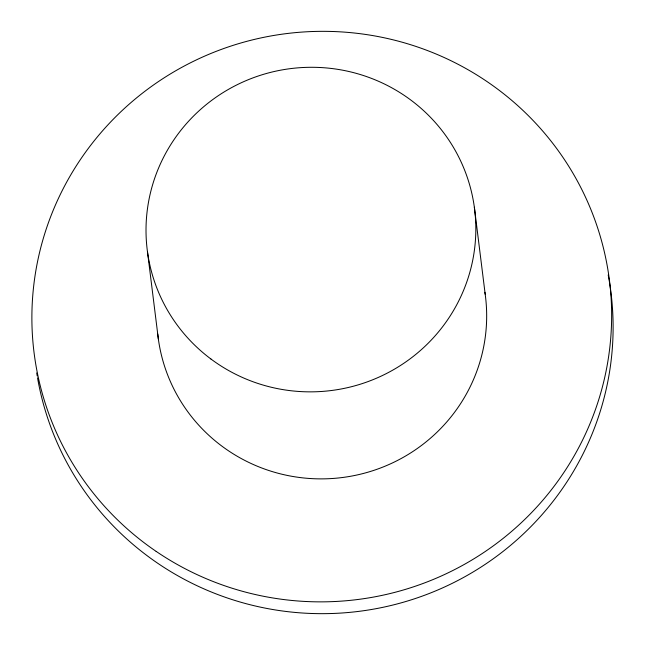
<?xml version="1.0" encoding="UTF-8"?>
<svg xmlns="http://www.w3.org/2000/svg" width="645" height="645" viewBox="0 0 645 645"><rect width="100%" height="100%" fill="white"/><g stroke="black" fill="none" stroke-linecap="round" stroke-linejoin="round"><path stroke-width="0.97" d="M474.349 207.222L485.193 294.241M147.503 251.929L158.339 338.947M608.203 274.964A289.96 285.195 -7.1 0 1 374.39 608.985A289.96 285.195 -7.1 0 1 37.547 377.914M37.208 375.946A289.96 285.195 -7.1 0 1 36.733 372.979M484.911 292.306A164.943 162.234 -7.1 0 1 342.334 477.526A164.943 162.234 -7.1 0 1 157.751 334.086M156.171 551.402A289.96 285.195 -7.1 0 0 610.613 339.496A289.96 285.195 -7.1 0 0 198.507 58.897A289.96 285.195 -7.1 0 0 156.171 551.402M210.955 359.031A164.943 162.234 -7.1 0 0 474.486 249.583A164.943 162.234 -7.1 0 0 247.325 80.101A164.943 162.234 -7.1 0 0 210.955 359.031"/></g></svg>
